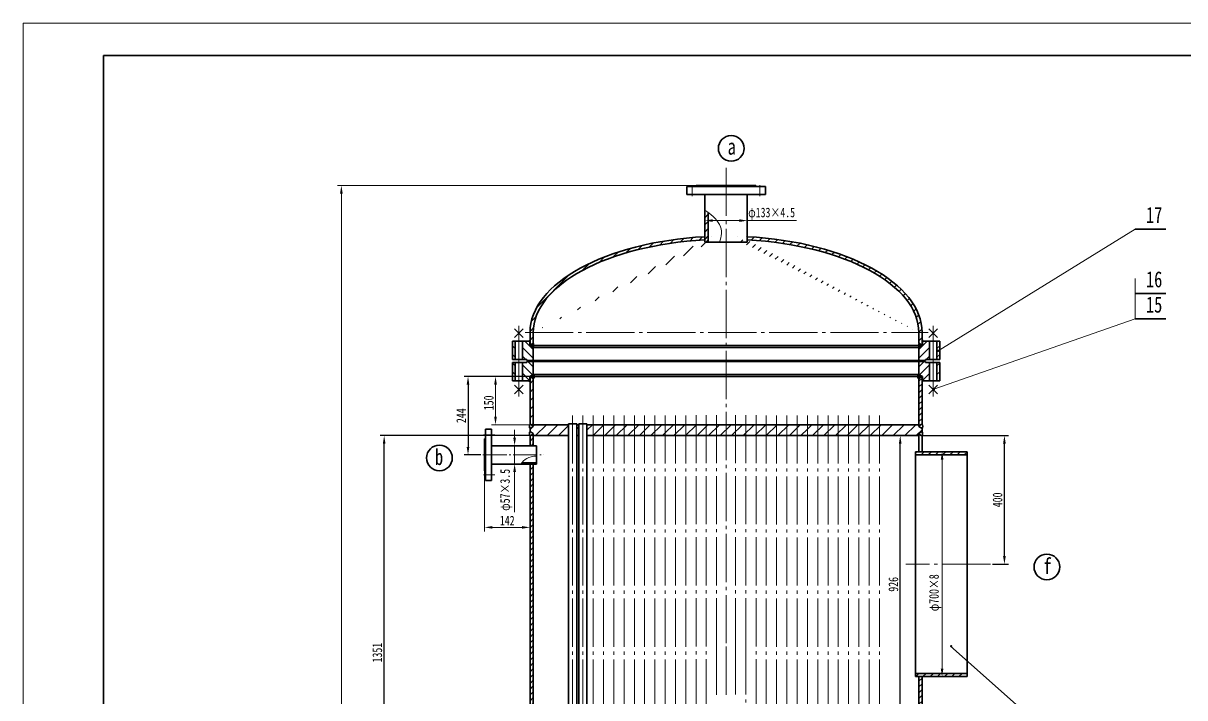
# Model space of a CAD drawing. Header units: millimetres. Extents: x 0 to 5940, y 0 to 8410.
# Drawn here: x 0 to 3615, y 6310 to 8410 of the extents above; entities that cross this region are included whole.
import ezdxf

# ---------------------------------------------------------------- set-up
doc = ezdxf.new("R2010")
doc.units = ezdxf.units.MM
doc.header["$LTSCALE"] = 100
doc.linetypes.add('MYCENTER', pattern=[3.4, 1.5, -0.15, 0.1, -0.15, 1.5])
doc.layers.get('Defpoints').update_dxf_attribs({"lineweight": 5})
for name, color, linetype, lineweight in [('1', 7, 'Continuous', 35), ('2', 2, 'Continuous', 5), ('3', 3, 'MYCENTER', 5), ('6', 4, 'Continuous', 5)]:
    doc.layers.add(name, color=color, linetype=linetype, lineweight=lineweight)
doc.styles.add('HZTXT', font='SIMFANG.TTF', dxfattribs={"width": 0.75, "height": 30})
doc.dimstyles.new('ISO-25', dxfattribs={"dimtxt": 2.5, "dimasz": 2.5, "dimexe": 1.25, "dimexo": 0.625, "dimtad": 1, "dimdsep": 46, "dimtxsty": 'Standard', "dimcen": 2.5, "dimadec": 0, "dimazin": 0, "dimtfac": 1, "dimtmove": 0, "dimatfit": 3, "dimfxl": 0, "dimarcsym": 0})
pattern_1 = [(45, (1340, 2132), (-11.22532, 11.22532), [])]
pattern_2 = [(135, (4374.95, 0), (13.470384, 13.470384), [])]

# ---------------------------------------------------------------- blocks, each defined once
blk = doc.blocks.new('BORDER')
for p, q in [((1, 1), (0, 1)), ((0, 1), (0, 0))]:
    blk.add_line(p, q)
blk = doc.blocks.new('*D6')
at = {"layer": '6', "color": 0, "lineweight": -2}
for p, q in [((2793.7, 7126.2), (3066.4, 7126.2)), ((3053.9, 6751.2), (3053.9, 7101.2)), ((3016.8, 6726.2), (3066.4, 6726.2))]:
    blk.add_line(p, q, dxfattribs=at)
at = {"layer": '6', "color": 0}
for points in [[(3049.7, 7101.2), (3058.1, 7101.2), (3053.9, 7126.2)], [(3049.7, 6751.2), (3058.1, 6751.2), (3053.9, 6726.2)]]:
    blk.add_solid(points, dxfattribs=at)
at = {"layer": 'Defpoints', "color": 0}
for p in [(2787.5, 7126.2), (3053.9, 7126.2), (3010.6, 6726.2)]:
    blk.add_point(p, dxfattribs=at)
at = {"layer": '6', "color": 0, "insert": (3032.6, 6926.2), "char_height": 30, "attachment_point": 5, "rotation": 90, "style": 'HZTXT'}
blk.add_mtext('400', dxfattribs=at)
blk = doc.blocks.new('*D7')
at = {"layer": '6', "color": 0, "lineweight": -2}
for p, q in [((1584.3, 7310.2), (1371.9, 7310.2)), ((1384.4, 7285.2), (1384.4, 7091.2)), ((1423.8, 7066.2), (1371.9, 7066.2))]:
    blk.add_line(p, q, dxfattribs=at)
at = {"layer": '6', "color": 0}
for points in [[(1380.2, 7285.2), (1388.5, 7285.2), (1384.4, 7310.2)], [(1380.2, 7091.2), (1388.5, 7091.2), (1384.4, 7066.2)]]:
    blk.add_solid(points, dxfattribs=at)
at = {"layer": 'Defpoints', "color": 0}
for p in [(1590.6, 7310.2), (1384.4, 7066.2), (1430, 7066.2)]:
    blk.add_point(p, dxfattribs=at)
at = {"layer": '6', "color": 0, "insert": (1363.1, 7188.2), "char_height": 30, "attachment_point": 5, "rotation": 90, "style": 'HZTXT'}
blk.add_mtext('244', dxfattribs=at)
blk = doc.blocks.new('*D15')
at = {"layer": '6', "color": 0, "lineweight": -2}
for p, q in [((1588.1, 7126.2), (1110.9, 7126.2)), ((1123.4, 5800.2), (1123.4, 7101.2)), ((1575.2, 5775.2), (1110.9, 5775.2))]:
    blk.add_line(p, q, dxfattribs=at)
at = {"layer": '6', "color": 0}
for points in [[(1119.2, 7101.2), (1127.5, 7101.2), (1123.4, 7126.2)], [(1119.2, 5800.2), (1127.5, 5800.2), (1123.4, 5775.2)]]:
    blk.add_solid(points, dxfattribs=at)
at = {"layer": 'Defpoints', "color": 0}
for p in [(1123.4, 7126.2), (1594.3, 7126.2), (1581.5, 5775.2)]:
    blk.add_point(p, dxfattribs=at)
at = {"layer": '6', "color": 0, "insert": (1102.1, 6450.7), "char_height": 30, "attachment_point": 5, "rotation": 90, "style": 'HZTXT'}
blk.add_mtext('1351', dxfattribs=at)
blk = doc.blocks.new('*D16')
at = {"layer": '2', "color": 0, "lineweight": -2}
for p, q in [((2671.1, 7126.2), (2742.2, 7126.2)), ((2729.7, 6225.2), (2729.7, 7101.2)), ((2685, 6200.2), (2742.2, 6200.2))]:
    blk.add_line(p, q, dxfattribs=at)
at = {"layer": '2', "color": 0}
for points in [[(2725.5, 7101.2), (2733.8, 7101.2), (2729.7, 7126.2)], [(2725.5, 6225.2), (2733.8, 6225.2), (2729.7, 6200.2)]]:
    blk.add_solid(points, dxfattribs=at)
at = {"layer": 'Defpoints', "color": 0}
for p in [(2664.9, 7126.2), (2729.7, 7126.2), (2678.7, 6200.2)]:
    blk.add_point(p, dxfattribs=at)
at = {"layer": '2', "color": 0, "insert": (2708.4, 6663.2), "char_height": 30, "attachment_point": 5, "rotation": 90, "style": 'HZTXT'}
blk.add_mtext('926', dxfattribs=at)

msp = doc.modelspace()

# ---------------------------------------------------------------- hatches: boundary and pattern name
at = {"layer": '2'}
h = msp.add_hatch(dxfattribs=at)
h.set_pattern_fill('ANSI31', color=256, scale=6, style=0)
h.paths.add_polyline_path([(1587.475, 7447.167), (1577.475, 7447.167), (1577.475, 7407.745), (1587.475, 7413.518)])
edge = h.paths.add_edge_path()
edge.add_ellipse((2187.475, 7447.167), major_axis=(-600, 0), ratio=0.48333333, start_angle=276.339335, end_angle=360, ccw=False)
edge.add_line((2121.225, 7735.394), (2121.225, 7745.393))
edge.add_ellipse((2187.475, 7447.167), major_axis=(-610, 0), ratio=0.49180328, start_angle=276.234996, end_angle=360)
edge.add_line((1577.475, 7447.167), (1587.475, 7447.167))
h = msp.add_hatch(dxfattribs=at)
h.set_pattern_fill('ANSI31', color=256, scale=6, style=0)
edge = h.paths.add_edge_path()
edge.add_ellipse((2187.475, 7447.167), major_axis=(-610, 0), ratio=0.49180328, start_angle=180, end_angle=263.765004)
edge.add_line((2253.725, 7745.393), (2253.725, 7735.394))
edge.add_ellipse((2187.475, 7447.167), major_axis=(-600, 0), ratio=0.48333333, start_angle=180, end_angle=263.660665, ccw=False)
edge.add_line((2787.475, 7447.167), (2797.475, 7447.167))
h = msp.add_hatch(dxfattribs=at)
h.set_pattern_fill('ANSI31', color=256, scale=6, style=0)
h.set_pattern_definition(pattern_2)
h.paths.add_polyline_path([(1553.975, 7363.167), (1566.975, 7363.167), (1566.975, 7360.167), (1587.475, 7360.167), (1587.475, 7400.817), (1576.475, 7407.167), (1576.475, 7417.167), (1573.475, 7420.167), (1553.975, 7420.167)])
h.paths.add_polyline_path([(1522.475, 7363.167), (1530.975, 7363.167), (1530.975, 7420.167), (1522.475, 7420.167)])
for points in [[(1577.475, 7416.167), (1577.475, 7424.167), (1573.475, 7420.167)], [(2801.475, 7420.167), (2797.475, 7424.167), (2797.475, 7416.167)], [(1569.136, 7360.167), (1569.136, 7357.167), (1590.706, 7357.167), (1590.706, 7360.167)], [(2805.814, 7360.167), (2784.244, 7360.167), (2784.244, 7357.167), (2805.814, 7357.167)], [(1573.475, 7297.167), (1577.475, 7301.167), (1577.475, 7293.167)], [(2801.475, 7297.167), (2797.475, 7301.167), (2797.475, 7293.167)]]:
    msp.add_hatch(color=256, dxfattribs=at).paths.add_polyline_path(points)
h = msp.add_hatch(color=256, dxfattribs=at)
edge = h.paths.add_edge_path()
edge.add_line((1576.475, 7407.167), (1587.475, 7400.817))
edge.add_ellipse((1587.475, 7407.167), major_axis=(0, 6.351), ratio=0.28810763, start_angle=180, end_angle=360)
edge.add_line((1587.475, 7413.518), (1576.475, 7407.167))
h = msp.add_hatch(color=256, dxfattribs=at)
edge = h.paths.add_edge_path()
edge.add_ellipse((2787.475, 7407.167), major_axis=(0, 6.351), ratio=0.28810763, start_angle=0, end_angle=90)
edge.add_ellipse((2787.475, 7407.167), major_axis=(0, 6.351), ratio=0.28810763, start_angle=90, end_angle=180)
edge.add_line((2787.475, 7400.817), (2798.475, 7407.167))
edge.add_line((2798.475, 7407.167), (2787.475, 7413.518))
h = msp.add_hatch(dxfattribs=at)
h.set_pattern_fill('ANSI31', color=256, scale=6, style=0)
h.paths.add_polyline_path([(2797.475, 7447.167), (2787.475, 7447.167), (2787.475, 7413.518), (2797.475, 7407.745)])
h = msp.add_hatch(dxfattribs=at)
h.set_pattern_fill('ANSI31', color=256, scale=6, style=0)
h.paths.add_polyline_path([(2820.975, 7420.167), (2801.475, 7420.167), (2798.475, 7417.167), (2798.475, 7407.167), (2787.475, 7400.817), (2787.475, 7360.167), (2807.975, 7360.167), (2807.975, 7363.167), (2820.975, 7363.167)])
h.paths.add_polyline_path([(2852.475, 7420.167), (2843.975, 7420.167), (2843.975, 7363.167), (2852.475, 7363.167)])
h = msp.add_hatch(dxfattribs=at)
h.set_pattern_fill('ANSI31', color=256, scale=6, style=0)
h.set_pattern_definition(pattern_2)
h.paths.add_polyline_path([(1587.475, 7316.518), (1587.475, 7357.167), (1566.975, 7357.167), (1566.975, 7354.167), (1553.975, 7354.167), (1553.975, 7297.167), (1573.475, 7297.167), (1576.475, 7300.167), (1576.475, 7310.167)])
h.paths.add_polyline_path([(1522.475, 7297.167), (1530.975, 7297.167), (1530.975, 7354.167), (1522.475, 7354.167)])
h = msp.add_hatch(dxfattribs=at)
h.set_pattern_fill('ANSI31', color=256, scale=6, style=0)
h.paths.add_polyline_path([(2798.475, 7310.167), (2798.475, 7300.167), (2801.475, 7297.167), (2820.975, 7297.167), (2820.975, 7354.167), (2807.975, 7354.167), (2807.975, 7357.167), (2787.475, 7357.167), (2787.475, 7316.518)])
h.paths.add_polyline_path([(2852.475, 7354.167), (2843.975, 7354.167), (2843.975, 7297.167), (2852.475, 7297.167)])
h = msp.add_hatch(color=256, dxfattribs=at)
edge = h.paths.add_edge_path()
edge.add_ellipse((1587.475, 7310.167), major_axis=(0, -6.351), ratio=0.4848955, start_angle=0, end_angle=180)
edge.add_line((1587.475, 7316.518), (1576.475, 7310.167))
edge.add_line((1576.475, 7310.167), (1587.475, 7303.817))
h = msp.add_hatch(dxfattribs=at)
h.set_pattern_fill('ANSI31', color=256, scale=6, style=0)
h.paths.add_polyline_path([(1587.475, 7303.817), (1577.475, 7309.59), (1577.475, 7161.98), (1587.475, 7156.207)])
h = msp.add_hatch(color=256, dxfattribs=at)
edge = h.paths.add_edge_path()
edge.add_line((2798.475, 7310.167), (2787.475, 7316.518))
edge.add_ellipse((2787.475, 7310.167), major_axis=(0, -6.351), ratio=0.4848955, start_angle=180, end_angle=270)
edge.add_ellipse((2787.475, 7310.167), major_axis=(0, -6.351), ratio=0.4848955, start_angle=270, end_angle=360)
edge.add_line((2787.475, 7303.817), (2798.475, 7310.167))
h = msp.add_hatch(dxfattribs=at)
h.set_pattern_fill('ANSI31', color=256, scale=4, style=0)
h.paths.add_polyline_path([(2797.475, 7309.59), (2787.475, 7303.817), (2787.475, 7156.207), (2797.475, 7161.98)])
h = msp.add_hatch(dxfattribs=at)
h.set_pattern_fill('ANSI31', color=256, scale=4, style=0)
h.paths.add_polyline_path([(1587.475, 7131.092), (1577.475, 7125.318), (1577.475, 7094.667), (1587.475, 7094.667)])
h = msp.add_hatch(dxfattribs=at)
h.set_pattern_fill('ANSI31', color=256, scale=4, style=0)
h.paths.add_polyline_path([(1587.475, 6631.193), (1577.475, 6631.193), (1577.475, 6345.797), (1587.475, 6345.797)])
h.paths.add_polyline_path([(1587.475, 7037.667), (1577.475, 7037.667), (1577.475, 6631.193), (1587.475, 6631.193)])
h = msp.add_hatch(dxfattribs=at)
h.set_pattern_fill('ANSI31', color=256, scale=4, style=0)
h.paths.add_polyline_path([(2797.475, 6061.918), (2787.475, 6061.918), (2787.475, 5775.167), (2793.475, 5775.167), (2797.475, 5795.167)])
h.paths.add_polyline_path([(2797.475, 6376.167), (2787.475, 6376.167), (2787.475, 6061.918), (2797.475, 6061.918)])
h = msp.add_hatch(dxfattribs=at)
h.set_pattern_fill('ANSI31', color=256, scale=4, style=0)
h.paths.add_polyline_path([(1587.475, 6004.479), (1577.475, 6004.479), (1577.475, 5795.167), (1581.475, 5775.167), (1587.475, 5775.167)])
h.paths.add_polyline_path([(1587.475, 6345.797), (1577.475, 6345.797), (1577.475, 6004.479), (1587.475, 6004.479)])
at = {"layer": '6'}
h = msp.add_hatch(dxfattribs=at)
h.set_pattern_fill('ANSI31', color=256, scale=5, style=0)
h.set_pattern_definition([(45, (0, 137.896), (-11.22532, 11.22532), [])])
edge = h.paths.add_edge_path()
edge.add_line((2121.225, 7728.063), (2132.348, 7728.063))
edge.add_line((2132.348, 7728.063), (2132.348, 7820.78))
edge.add_spline(control_points=[(2132.348, 7820.78), (2128.651, 7823.536), (2124.909, 7826.11), (2121.225, 7828.455)], knot_values=[54.27747102, 54.27747102, 54.27747102, 54.27747102, 62.80237353, 62.80237353, 62.80237353, 62.80237353], degree=3, periodic=0)
edge.add_line((2121.225, 7828.455), (2121.225, 7728.063))
h = msp.add_hatch(dxfattribs=at)
h.set_pattern_fill('ANSI31', color=256, scale=8, style=0)
edge = h.paths.add_edge_path()
edge.add_line((1697.573, 7160.167), (1587.475, 7160.167))
edge.add_line((1587.475, 7160.167), (1587.475, 7154.167))
edge.add_line((1587.475, 7154.167), (1577.475, 7148.394))
edge.add_line((1577.475, 7148.394), (1577.475, 7138.941))
edge.add_line((1577.475, 7138.941), (1577.545, 7138.901))
edge.add_ellipse((1577.625, 7132.13), major_axis=(0, 6.774), ratio=0.30896489, start_angle=0, end_angle=2.081114)
edge.add_line((1577.549, 7138.899), (1587.475, 7133.167))
edge.add_line((1587.475, 7133.167), (1587.475, 7126.167))
edge.add_line((1587.475, 7126.167), (1697.573, 7126.167))
edge.add_line((1697.573, 7126.167), (1697.573, 7160.167))
h.paths.add_polyline_path([(1729.573, 7160.167), (1722.573, 7160.167), (1722.573, 7126.167), (1729.573, 7126.167)])
h.paths.add_polyline_path([(1774.073, 7160.167), (1754.573, 7160.167), (1754.573, 7126.167), (1774.073, 7126.167)])
h.paths.add_polyline_path([(1806.073, 7160.167), (1774.073, 7160.167), (1774.073, 7126.167), (1806.073, 7126.167)])
h = msp.add_hatch(dxfattribs=at)
h.set_pattern_fill('ANSI31', color=256, scale=8, style=0)
h.paths.add_polyline_path([(1838.073, 7160.167), (1806.073, 7160.167), (1806.073, 7126.167), (1838.073, 7126.167)])
h.paths.add_polyline_path([(1870.073, 7160.167), (1838.073, 7160.167), (1838.073, 7126.167), (1870.073, 7126.167)])
h.paths.add_polyline_path([(1902.073, 7160.167), (1870.073, 7160.167), (1870.073, 7126.167), (1902.073, 7126.167)])
h.paths.add_polyline_path([(1934.073, 7160.167), (1902.073, 7160.167), (1902.073, 7126.167), (1934.073, 7126.167)])
h.paths.add_polyline_path([(1966.073, 7160.167), (1934.073, 7160.167), (1934.073, 7126.167), (1966.073, 7126.167)])
h.paths.add_polyline_path([(1998.073, 7160.167), (1966.073, 7160.167), (1966.073, 7126.167), (1998.073, 7126.167)])
h = msp.add_hatch(dxfattribs=at)
h.set_pattern_fill('ANSI31', color=256, scale=8, style=0)
h.paths.add_polyline_path([(2030.073, 7126.167), (2030.073, 7160.167), (1998.073, 7160.167), (1998.073, 7126.167)])
h.paths.add_polyline_path([(2062.073, 7160.167), (2030.073, 7160.167), (2030.073, 7126.167), (2062.073, 7126.167)])
h.paths.add_polyline_path([(2094.058, 7126.167), (2094.058, 7160.167), (2062.073, 7160.167), (2062.073, 7126.167)])
h.paths.add_polyline_path([(2126.058, 7126.167), (2126.058, 7160.167), (2094.058, 7160.167), (2094.058, 7126.167)])
h.paths.add_polyline_path([(2158.058, 7160.167), (2126.058, 7160.167), (2126.058, 7126.167), (2158.058, 7126.167)])
h.paths.add_polyline_path([(2158.058, 7126.167), (2187.475, 7126.167), (2187.475, 7160.167), (2158.058, 7160.167)])
h.paths.add_polyline_path([(2216.893, 7126.167), (2216.893, 7160.167), (2187.475, 7160.167), (2187.475, 7126.167)])
h.paths.add_polyline_path([(2216.893, 7126.167), (2248.893, 7126.167), (2248.893, 7160.167), (2216.893, 7160.167)])
h.paths.add_polyline_path([(2280.893, 7126.167), (2280.893, 7160.167), (2248.893, 7160.167), (2248.893, 7126.167)])
h.paths.add_polyline_path([(2280.893, 7126.167), (2312.877, 7126.167), (2312.877, 7160.167), (2280.893, 7160.167)])
h.paths.add_polyline_path([(2312.877, 7126.167), (2344.877, 7126.167), (2344.877, 7160.167), (2312.877, 7160.167)])
h.paths.add_polyline_path([(2344.877, 7126.167), (2376.877, 7126.167), (2376.877, 7160.167), (2344.877, 7160.167)])
h.paths.add_polyline_path([(2376.877, 7126.167), (2408.877, 7126.167), (2408.877, 7160.167), (2376.877, 7160.167)])
h.paths.add_polyline_path([(2408.877, 7126.167), (2440.877, 7126.167), (2440.877, 7160.167), (2408.877, 7160.167)])
h = msp.add_hatch(dxfattribs=at)
h.set_pattern_fill('ANSI31', color=256, scale=8, style=0)
h.paths.add_polyline_path([(2472.877, 7160.167), (2440.877, 7160.167), (2440.877, 7126.167), (2472.877, 7126.167)])
h.paths.add_polyline_path([(2504.877, 7160.167), (2472.877, 7160.167), (2472.877, 7126.167), (2504.877, 7126.167)])
h.paths.add_polyline_path([(2536.877, 7160.167), (2504.877, 7160.167), (2504.877, 7126.167), (2536.877, 7126.167)])
h.paths.add_polyline_path([(2568.877, 7160.167), (2536.877, 7160.167), (2536.877, 7126.167), (2568.877, 7126.167)])
h.paths.add_polyline_path([(2600.877, 7160.167), (2568.877, 7160.167), (2568.877, 7126.167), (2600.877, 7126.167)])
h.paths.add_polyline_path([(2632.877, 7160.167), (2600.877, 7160.167), (2600.877, 7126.167), (2632.877, 7126.167)])
h = msp.add_hatch(dxfattribs=at)
h.set_pattern_fill('ANSI31', color=256, scale=8, style=0)
h.paths.add_polyline_path([(2664.877, 7160.167), (2632.877, 7160.167), (2632.877, 7126.167), (2664.877, 7126.167)])
h.paths.add_polyline_path([(2797.475, 7148.394), (2787.475, 7154.167), (2787.475, 7160.167), (2664.877, 7160.167), (2664.877, 7126.167), (2787.475, 7126.167), (2787.475, 7133.167), (2797.475, 7138.941)])
h = msp.add_hatch(dxfattribs=at)
h.set_pattern_fill('ANSI31', color=256, scale=5, style=0)
h.set_pattern_definition(pattern_1)
h.paths.add_polyline_path([(2777.475, 7076.167), (2777.475, 7066.167), (2937.475, 7066.167), (2937.475, 7076.167)])
h = msp.add_hatch(dxfattribs=at)
h.set_pattern_fill('ANSI31', color=256, scale=3, style=0)
edge = h.paths.add_edge_path()
edge.add_spline(control_points=[(1551.567, 7041.167), (1550.675, 7040.035), (1549.823, 7038.867), (1549.009, 7037.667)], knot_values=[144.183516, 144.183516, 144.183516, 144.183516, 148.41403257, 148.41403257, 148.41403257, 148.41403257], degree=3, periodic=0)
edge.add_line((1549.009, 7037.667), (1597.475, 7037.667))
edge.add_line((1597.475, 7037.667), (1597.475, 7041.167))
edge.add_line((1597.475, 7041.167), (1551.567, 7041.167))
h = msp.add_hatch(dxfattribs=at)
h.set_pattern_fill('ANSI31', color=256, scale=5, style=0)
h.set_pattern_definition(pattern_1)
h.paths.add_polyline_path([(2777.475, 6386.167), (2777.475, 6376.167), (2937.475, 6376.167), (2937.475, 6386.167)])

# ---------------------------------------------------------------- linework, layer by layer
at = {"layer": '1'}
for p, q in [((249.999, 8309.998), (249.997, 99.998)), ((5839.999, 8310), (249.999, 8309.998)), ((2121.225, 7876.793), (2121.225, 7728.063)), ((2253.725, 7876.793), (2253.725, 7728.063)), ((2132.348, 7820.78), (2132.348, 7728.063)), ((3460.873, 7768.847), (3555.873, 7768.847)), ((2253.725, 7728.063), (2121.225, 7728.063)), ((3460.873, 7568.583), (3555.873, 7568.583)), ((3460.873, 7489.836), (3555.873, 7489.836)), ((1528.898, 7458.674), (1542.475, 7445.097)), ((1556.052, 7458.674), (1542.475, 7445.097)), ((2818.898, 7458.674), (2832.475, 7445.097)), ((2846.052, 7458.674), (2832.475, 7445.097)), ((1573.475, 7420.167), (1522.475, 7420.167)), ((1522.475, 7363.167), (1522.475, 7420.167)), ((1528.898, 7431.52), (1542.475, 7445.097)), ((1530.975, 7363.167), (1530.975, 7420.167)), ((1530.975, 7363.167), (1530.975, 7420.167)), ((1556.052, 7431.52), (1542.475, 7445.097)), ((1553.975, 7363.167), (1553.975, 7420.167)), ((1553.975, 7363.167), (1553.975, 7420.167)), ((1577.475, 7424.167), (1573.475, 7420.167)), ((1577.475, 7416.167), (1573.475, 7420.167)), ((1576.475, 7407.167), (1576.475, 7417.167)), ((1587.475, 7413.518), (1576.475, 7407.167)), ((1577.475, 7407.745), (1577.475, 7447.167)), ((1587.475, 7413.518), (1587.475, 7447.167)), ((2787.475, 7413.518), (2787.475, 7447.167)), ((2787.475, 7413.518), (2798.475, 7407.167)), ((2797.475, 7407.745), (2797.475, 7447.167)), ((2797.475, 7424.167), (2801.475, 7420.167)), ((2797.475, 7416.167), (2801.475, 7420.167)), ((2798.475, 7407.167), (2798.475, 7417.167)), ((2801.475, 7420.167), (2852.475, 7420.167)), ((2818.898, 7431.52), (2832.475, 7445.097)), ((2820.975, 7363.167), (2820.975, 7420.167)), ((2846.052, 7431.52), (2832.475, 7445.097)), ((2843.975, 7363.167), (2843.975, 7420.167)), ((2852.475, 7363.167), (2852.475, 7420.167)), ((1587.475, 7400.817), (1576.475, 7407.167)), ((1587.475, 7400.817), (2187.475, 7400.817)), ((1587.475, 7360.167), (1587.475, 7400.817)), ((1589.305, 7407.167), (2187.475, 7407.167)), ((2785.645, 7407.167), (2187.475, 7407.167)), ((2787.475, 7400.817), (2187.475, 7400.817)), ((2787.475, 7400.817), (2798.475, 7407.167)), ((2787.475, 7360.167), (2787.475, 7400.817)), ((1566.975, 7363.167), (1522.475, 7363.167)), ((1522.475, 7354.167), (1522.475, 7297.167)), ((1566.975, 7354.167), (1522.475, 7354.167)), ((1530.975, 7354.167), (1530.975, 7297.167)), ((1530.975, 7354.167), (1530.975, 7297.167)), ((1553.975, 7354.167), (1553.975, 7297.167)), ((1553.975, 7354.167), (1553.975, 7297.167)), ((1566.975, 7360.167), (1566.975, 7363.167)), ((2187.475, 7360.167), (1566.975, 7360.167)), ((2187.475, 7357.167), (1566.975, 7357.167)), ((1566.975, 7357.167), (1566.975, 7354.167)), ((1587.475, 7357.167), (1587.475, 7316.518)), ((2187.475, 7360.167), (2807.975, 7360.167)), ((2187.475, 7357.167), (2807.975, 7357.167)), ((2787.475, 7357.167), (2787.475, 7316.518)), ((2807.975, 7363.167), (2852.475, 7363.167)), ((2807.975, 7360.167), (2807.975, 7363.167)), ((2807.975, 7357.167), (2807.975, 7354.167)), ((2807.975, 7354.167), (2852.475, 7354.167)), ((2820.975, 7354.167), (2820.975, 7297.167)), ((2843.975, 7354.167), (2843.975, 7297.167)), ((2852.475, 7354.167), (2852.475, 7297.167)), ((1587.475, 7316.518), (1576.475, 7310.167)), ((1576.475, 7310.167), (1576.475, 7300.167)), ((1587.475, 7303.817), (1576.475, 7310.167)), ((1577.475, 7310.167), (1577.475, 7161.932)), ((2784.396, 7310.167), (1577.475, 7310.167)), ((1587.475, 7316.518), (2187.475, 7316.518)), ((1587.475, 7310.167), (1587.475, 7154.167)), ((1590.555, 7310.167), (2187.475, 7310.167)), ((2787.475, 7316.518), (2187.475, 7316.518)), ((2784.396, 7310.167), (2187.475, 7310.167)), ((2787.475, 7316.518), (2798.475, 7310.167)), ((2787.475, 7303.817), (2798.475, 7310.167)), ((2787.475, 7303.817), (2787.475, 7154.167)), ((2797.475, 7309.59), (2797.475, 7161.932)), ((2798.475, 7310.167), (2798.475, 7300.167)), ((1573.475, 7297.167), (1522.475, 7297.167)), ((1528.898, 7283.109), (1542.475, 7269.532)), ((1528.898, 7255.955), (1542.475, 7269.532)), ((1556.052, 7283.109), (1542.475, 7269.532)), ((1556.052, 7255.955), (1542.475, 7269.532)), ((1577.475, 7301.167), (1573.475, 7297.167)), ((1577.475, 7293.167), (1573.475, 7297.167)), ((2797.475, 7301.167), (2801.475, 7297.167)), ((2797.475, 7293.167), (2801.475, 7297.167)), ((2801.475, 7297.167), (2852.475, 7297.167)), ((2818.898, 7283.109), (2832.475, 7269.532)), ((2818.898, 7255.955), (2832.475, 7269.532)), ((2846.052, 7283.109), (2832.475, 7269.532)), ((2846.052, 7255.955), (2832.475, 7269.532)), ((1577.475, 7161.932), (1577.475, 7253.394)), ((1587.475, 7154.167), (1587.475, 7259.167)), ((2787.475, 7154.167), (2787.475, 7259.167)), ((2787.475, 7154.167), (2787.475, 7259.167)), ((2797.475, 7161.932), (2797.475, 7253.394)), ((2797.475, 7161.932), (2797.475, 7253.394)), ((1577.551, 7161.936), (1587.475, 7156.207)), ((1587.475, 7160.167), (1587.475, 7155.167)), ((1697.573, 7160.167), (1587.475, 7160.167)), ((1697.573, 7160.167), (1587.475, 7160.167)), ((1697.573, 7160.167), (1638.631, 7160.167)), ((1697.573, 4160.167), (1697.573, 7163.167)), ((1722.573, 7163.167), (1697.573, 7163.167)), ((1722.573, 4157.167), (1722.573, 7163.167)), ((1729.573, 7160.167), (1722.573, 7160.167)), ((1729.573, 7160.167), (1722.573, 7160.167)), ((1729.573, 7160.167), (1722.573, 7160.167)), ((1754.573, 7163.167), (1729.573, 7163.167)), ((1729.573, 7163.167), (1729.573, 4157.167)), ((1754.573, 7163.167), (1754.573, 4157.167)), ((2787.475, 7160.167), (1754.573, 7160.167)), ((2787.475, 7160.167), (1754.573, 7160.167)), ((2797.399, 7161.936), (2787.475, 7156.207)), ((2787.475, 7160.167), (2787.475, 7155.167)), ((1587.475, 7154.167), (1577.475, 7148.394)), ((1577.475, 7138.886), (1577.475, 7148.394)), ((1577.475, 7148.394), (1577.475, 7138.941)), ((1577.475, 7148.394), (1577.475, 7138.886)), ((1577.475, 7125.373), (1577.475, 7094.667)), ((1587.475, 7133.167), (1577.549, 7138.899)), ((1587.475, 7131.092), (1577.549, 7125.361)), ((1587.475, 7133.167), (1587.475, 7128.167)), ((1587.475, 7133.167), (1587.475, 7094.667)), ((1697.573, 7126.167), (1587.475, 7126.167)), ((1729.573, 7126.167), (1722.573, 7126.167)), ((1729.573, 7126.167), (1722.573, 7126.167)), ((2787.475, 7126.167), (1754.573, 7126.167)), ((2787.475, 7154.167), (2797.475, 7148.394)), ((2787.475, 7133.167), (2797.402, 7138.899)), ((2787.475, 7133.167), (2787.475, 7128.167)), ((2787.475, 7133.167), (2787.475, 7076.167)), ((2787.475, 7131.092), (2797.402, 7125.361)), ((2797.475, 7138.886), (2797.475, 7148.394)), ((2797.475, 7148.394), (2797.475, 7138.941)), ((2797.475, 7138.886), (2797.475, 7148.394)), ((2797.475, 7148.394), (2797.475, 7138.886)), ((2797.475, 7125.373), (2797.475, 7076.167)), ((1597.475, 7094.667), (1597.475, 7037.667)), ((2777.475, 7076.167), (2777.475, 6376.167)), ((2937.475, 7076.167), (2777.475, 7076.167)), ((2937.475, 7066.167), (2777.475, 7066.167)), ((2937.475, 7076.167), (2937.475, 6376.167)), ((1577.475, 7037.667), (1577.475, 5795.167)), ((1587.475, 5750.167), (1587.475, 7037.667)), ((2937.475, 6386.167), (2777.475, 6386.167)), ((2937.475, 6376.167), (2777.475, 6376.167)), ((2787.475, 6376.167), (2787.475, 5750.167)), ((2797.475, 6376.167), (2797.475, 5795.167))]:
    msp.add_line(p, q, dxfattribs=at)
at = {"layer": '1', "ltscale": 0.5}
for p, q in [((2064.975, 7901.793), (2187.475, 7901.793)), ((2064.975, 7901.793), (2064.975, 7876.793)), ((2094.975, 7904.793), (2094.975, 7901.793)), ((2279.975, 7904.793), (2094.975, 7904.793)), ((2309.975, 7901.793), (2187.475, 7901.793)), ((2279.975, 7904.793), (2279.975, 7901.793)), ((2309.975, 7901.793), (2309.975, 7876.793)), ((2064.975, 7876.793), (2187.475, 7876.793)), ((2309.975, 7876.793), (2187.475, 7876.793)), ((1438.475, 7146.167), (1438.475, 7066.167)), ((1457.475, 7146.167), (1438.475, 7146.167)), ((1457.475, 7146.167), (1457.475, 7066.167)), ((1435.475, 7116.167), (1435.475, 7066.167)), ((1435.475, 7116.167), (1438.475, 7116.167)), ((1457.475, 7094.667), (1597.475, 7094.667)), ((1435.475, 7016.167), (1435.475, 7066.167)), ((1438.475, 6986.167), (1438.475, 7066.167)), ((1457.475, 6986.167), (1457.475, 7066.167)), ((1435.475, 7016.167), (1438.475, 7016.167)), ((1457.475, 7037.667), (1597.475, 7037.667)), ((1551.567, 7041.167), (1597.475, 7041.167)), ((1457.475, 6986.167), (1438.475, 6986.167))]:
    msp.add_line(p, q, dxfattribs=at)
at = {"layer": '1', "const_width": 3.5}
for points in [[(2846.284, 7390.122, 1), (2849.784, 7390.122, 1)], [(2832.475, 7269.532, 1), (2835.975, 7269.532, 1)], [(2886.475, 6470.874, 1), (2889.975, 6470.874, 1)]]:
    msp.add_lwpolyline(points, format="xyb", close=True, dxfattribs=at)
at = {"layer": '1'}
for centre in [(2203.58, 8020.312), (1295.448, 7056.701), (3186.174, 6717.375)]:
    msp.add_circle(centre, 40, dxfattribs=at)
for centre, major_axis, ratio, start_param, end_param in [((2187.475, 7447.167), (-610, 0), 0.49180328, 4.82121019, 6.28318531), ((2187.475, 7447.167), (-610, 0), 0.49180328, 3.14159265, 4.60356777), ((2187.475, 7447.167), (-600, 0), 0.48333333, 4.82303125, 6.28318531), ((2187.475, 7447.167), (-600, 0), 0.48333333, 3.14159265, 4.60174671), ((2787.475, 7310.167), (0, -6.351), 0.4848955, 3.14159265, 6.28318531), ((2797.399, 7155.163), (0, 6.774), 0.30896489, 3.17791495, 6.28318531), ((2797.326, 7132.13), (0, 6.774), 0.30896489, 3.17791495, 6.28318531)]:
    msp.add_ellipse(centre, major_axis=major_axis, ratio=ratio, start_param=start_param, end_param=end_param, dxfattribs=at)
at = {"layer": '1', "extrusion": (0, 0, -1)}
for centre, major_axis, ratio, start_param in [((1587.475, 7310.167), (0, -6.351), 0.4848955, 3.14159265), ((1577.551, 7155.163), (0, 6.774), 0.30896489, 3.17791495), ((1577.625, 7132.13), (0, 6.774), 0.30896489, 3.17791495)]:
    msp.add_ellipse(centre, major_axis=major_axis, ratio=ratio, start_param=start_param, end_param=6.28318531, dxfattribs=at)
at = {"layer": '2'}
for p, q in [((2848.034, 7390.122), (3460.873, 7768.847)), ((3460.873, 7489.836), (3460.873, 7615.115)), ((2834.225, 7271.282), (3460.873, 7489.836)), ((1569.136, 7357.167), (1569.136, 7360.167)), ((1590.706, 7357.167), (1590.706, 7360.167)), ((2784.244, 7357.167), (2784.244, 7360.167)), ((2805.814, 7357.167), (2805.814, 7360.167)), ((2886.475, 6470.874), (3460.873, 5960.217))]:
    msp.add_line(p, q, dxfattribs=at)
at = {"layer": '2', "extrusion": (0, 0, -1)}
msp.add_ellipse((1587.475, 7407.167), major_axis=(0, 6.351), ratio=0.28810763, start_param=0, end_param=3.14159265, dxfattribs=at)
at = {"layer": '2'}
msp.add_ellipse((2787.475, 7407.167), major_axis=(0, 6.351), ratio=0.28810763, start_param=0, end_param=3.14159265, dxfattribs=at)
at = {"layer": '3'}
for p, q in [((2187.475, 7959.973), (2187.475, 6469.668)), ((1542.475, 7350.167), (1542.475, 7468.455)), ((2832.475, 7350.167), (2832.475, 7468.455)), ((1542.475, 7350.167), (1542.475, 7430.167)), ((1562.168, 7447.167), (2816.866, 7447.167)), ((2187.475, 7377.167), (2187.475, 7277.167)), ((2187.475, 7377.167), (2187.475, 7277.167)), ((1542.475, 7367.167), (1542.475, 7287.167)), ((1542.475, 7367.167), (1542.475, 7248.434)), ((2832.475, 7367.167), (2832.475, 7248.434)), ((1710.073, 7189.138), (1710.073, 4129.169)), ((1742.073, 7189.138), (1742.073, 4129.169)), ((1774.073, 7189.138), (1774.073, 4129.169)), ((1806.073, 7189.138), (1806.073, 4129.169)), ((1838.073, 7189.138), (1838.073, 4129.169)), ((1870.073, 7189.138), (1870.073, 4129.169)), ((1902.073, 7189.138), (1902.073, 4129.169)), ((1934.073, 7189.138), (1934.073, 4129.169)), ((1966.073, 7189.138), (1966.073, 4129.169)), ((1998.073, 7189.138), (1998.073, 4129.169)), ((2030.073, 7189.138), (2030.073, 4129.169)), ((2062.073, 7189.138), (2062.073, 4129.169)), ((2094.058, 7190.136), (2094.058, 4130.167)), ((2126.058, 7190.136), (2126.058, 4130.167)), ((2158.058, 7190.136), (2158.058, 6469.399)), ((2216.893, 7190.136), (2216.893, 6469.938)), ((2248.893, 7190.136), (2248.893, 6470.231)), ((2280.893, 7190.136), (2280.893, 4130.167)), ((2312.877, 7189.138), (2312.877, 4129.169)), ((2344.877, 7189.138), (2344.877, 4129.169)), ((2376.877, 7189.138), (2376.877, 4129.169)), ((2408.877, 7189.138), (2408.877, 4129.169)), ((2440.877, 7189.138), (2440.877, 4129.169)), ((2472.877, 7189.138), (2472.877, 4129.169)), ((2504.877, 7189.138), (2504.877, 4129.169)), ((2536.877, 7189.138), (2536.877, 4129.169)), ((2568.877, 7189.138), (2568.877, 4129.169)), ((2600.877, 7189.138), (2600.877, 4129.169)), ((2632.877, 7189.138), (2632.877, 4129.169)), ((2664.877, 7189.138), (2664.877, 4129.169)), ((3010.567, 6726.167), (2747.475, 6726.167)), ((2158.058, 6469.399), (2158.058, 6313.047)), ((2187.475, 6469.668), (2187.475, 6313.047)), ((2216.893, 6469.938), (2216.893, 6313.047)), ((2248.893, 6470.231), (2248.893, 4130.167))]:
    msp.add_line(p, q, dxfattribs=at)
at = {"layer": '3', "ltscale": 0.5}
for p, q in [((2082.475, 7905.541), (2082.475, 7872.148)), ((2292.475, 7905.541), (2292.475, 7872.148)), ((1432.433, 7128.667), (1467.387, 7128.667)), ((1430.029, 7066.167), (1620.467, 7066.167)), ((1432.433, 7003.667), (1467.387, 7003.667))]:
    msp.add_line(p, q, dxfattribs=at)
at = {"layer": '6'}
for p, q in [((2181.225, 7904.793), (977.726, 7904.793)), ((990.226, 7879.793), (990.226, 3492.788)), ((2146.225, 7795.6), (2228.725, 7795.6)), ((2253.725, 7795.6), (2407.01, 7795.6)), ((1469.994, 7185.167), (1469.994, 7285.912)), ((1586.159, 7160.167), (1457.494, 7160.167)), ((1529.417, 7119.667), (1529.417, 7144.667)), ((1529.417, 7094.667), (1529.417, 7037.667)), ((1435.475, 7059.917), (1435.475, 6828.067)), ((2859.944, 7051.167), (2859.944, 6401.167)), ((1529.417, 7012.667), (1529.417, 6887.561)), ((1552.475, 6840.567), (1460.475, 6840.567))]:
    msp.add_line(p, q, dxfattribs=at)
msp.add_open_spline([(2121.225, 7828.455), (2139.033, 7817.119), (2180.321, 7781.188), (2173.101, 7745.514), (2167.103, 7728.063)], degree=3, knots=[54.27747102, 54.27747102, 54.27747102, 54.27747102, 95.48852707, 142.97236498, 142.97236498, 142.97236498, 142.97236498], dxfattribs=at)
msp.add_open_spline([(1597.475, 7062.508, 0), (1573.52, 7061.474, -0.001), (1558.624, 7051.838, -0.002), (1549.009, 7037.667, -0.003)], degree=3, dxfattribs=at)
for points in [[(986.059, 7879.793), (994.393, 7879.793), (990.226, 7904.793)], [(2146.225, 7799.766), (2146.225, 7791.433), (2121.225, 7795.6)], [(2228.725, 7799.766), (2228.725, 7791.433), (2253.725, 7795.6)], [(1465.827, 7285.111), (1474.161, 7285.111), (1469.994, 7310.111)], [(1465.827, 7185.167), (1474.161, 7185.167), (1469.994, 7160.167)], [(1525.251, 7119.667), (1533.584, 7119.667), (1529.417, 7094.667)], [(2855.777, 7051.167), (2864.11, 7051.167), (2859.944, 7076.167)], [(1525.251, 7012.667), (1533.584, 7012.667), (1529.417, 7037.667)], [(1460.475, 6844.734), (1460.475, 6836.4), (1435.475, 6840.567)], [(1552.475, 6844.734), (1552.475, 6836.4), (1577.475, 6840.567)], [(2855.777, 6401.167), (2864.11, 6401.167), (2859.944, 6376.167)]]:
    msp.add_solid(points, dxfattribs=at)

# ---------------------------------------------------------------- block references
at = {"layer": '2', "xscale": 5940, "yscale": 8410, "zscale": 5940}
msp.add_blockref('BORDER', (0, 0), dxfattribs=at)

# ---------------------------------------------------------------- texts
at = {"layer": '2', "style": 'HZTXT', "width": 0.75}
for s, p in [('a', (2192.475, 8000.876)), ('17', (3494.433, 7788.116)), ('16', (3494.433, 7587.852)), ('15', (3494.433, 7509.104)), ('b', (1281.569, 7034.733)), ('f', (3175.07, 6695.047))]:
    msp.add_text(s, height=50, dxfattribs=at).set_placement(p)
at = {"layer": '6', "style": 'HZTXT', "width": 0.75}
msp.add_text('150', height=30, rotation=90, dxfattribs=at).set_placement((1463.744, 7205.308))
at = {"layer": '6', "char_height": 30, "attachment_point": 5, "style": 'HZTXT'}
for s, insert in [('φ133×4.5', (2329.396, 7816.85)), ('142', (1506.475, 6861.817))]:
    msp.add_mtext(s, dxfattribs=dict(at, insert=insert))
at = {"layer": '6', "char_height": 30, "attachment_point": 5, "rotation": 90, "style": 'HZTXT'}
for s, insert in [('φ57×3.5', (1503.627, 6957.351)), ('φ700×8', (2838.694, 6636.94))]:
    msp.add_mtext(s, dxfattribs=dict(at, insert=insert))

# ---------------------------------------------------------------- dimensions: what is measured, and where the dimension line sits
at = {"layer": '2'}
dim = msp.add_linear_dim(base=(2729.668, 7126.167), p1=(2678.727, 6200.167), p2=(2664.877, 7126.167), angle=90, dimstyle='ISO-25', override={"dimscale": 10, "dimtxt": 3, "dimtxsty": 'HZTXT', "dimtix": 1}, dxfattribs=at)
dim.commit()
dim.dimension.update_dxf_attribs({"geometry": '*D16', "text_midpoint": (2708.418, 6663.167)})
at = {"layer": '6'}
for base, p1, p2, override, picture, middle in [((1384.354, 7066.167), (1590.555, 7310.167), (1430.029, 7066.167), {"dimscale": 10, "dimtxt": 3, "dimtxsty": 'HZTXT', "dimtix": 1}, '*D7', (1363.104, 7188.167)), ((1123.372, 7126.167), (1581.475, 5775.167), (1594.33, 7126.167), {"dimscale": 10, "dimtxt": 3, "dimtxsty": 'HZTXT', "dimtix": 1, "dimtmove": 1}, '*D15', (1102.122, 6450.667)), ((3053.895, 7126.167), (3010.567, 6726.167), (2787.475, 7126.167), {"dimscale": 10, "dimtxt": 3, "dimtxsty": 'HZTXT', "dimtix": 1}, '*D6', (3032.645, 6926.167))]:
    dim = msp.add_linear_dim(base=base, p1=p1, p2=p2, angle=90, dimstyle='ISO-25', override=override, dxfattribs=at)
    dim.commit()
    dim.dimension.update_dxf_attribs({"geometry": picture, "text_midpoint": middle})

doc.saveas('drawing.dxf')
